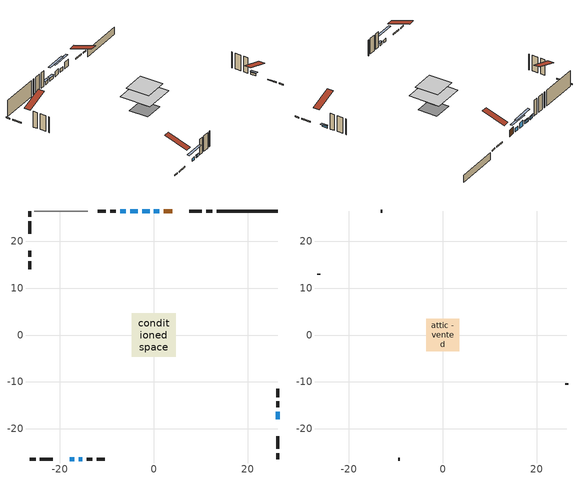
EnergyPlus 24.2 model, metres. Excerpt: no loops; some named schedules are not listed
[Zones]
conditioned space
 floor outside (Floor1 construction): -0.55,-0.55 -0.55,0.55 0.55,0.55 0.55,-0.55 z0.4
 floor outside (Floor2 construction): -1.53,-1.53 -1.53,1.53 1.53,1.53 1.53,-1.53 z0.4
 floor adiabatic (AdiabaticFloorConstruction): -4.67,-4.67 -4.67,4.67 4.67,4.67 4.67,-4.67 z2.84
 floor foundation (Slab1 construction): -2.92,-2.92 -2.92,2.92 2.92,2.92 2.92,-2.92 z-1.86
 wall outside (RimJoist1 construction): 12.44,26.41 11.19,26.41 / -26.41,-26.41 -25.16,-26.41 / -26.41,26.41 -26.41,25.16 / 26.41,-26.41 26.41,-25.16 z0.4:0.7
 wall outside (RimJoist2 construction): 10.26,26.41 7.59,26.41 / -24.24,-26.41 -21.56,-26.41 / -26.41,24.24 -26.41,21.56 / 26.41,-24.24 26.41,-21.56 z0.4:0.7
 wall outside (AdiabaticWallConstruction 1): 3.93,26.41 2.11,26.41 z0.4:2.43
 wall outside (AdiabaticWallConstruction): 1.19,26.41 0.04,26.41 z0.4:1.49; -0.89,26.41 -2.49,26.41 z0.4:2; -17.91,-26.41 -16.91,-26.41 / -3.42,26.41 -5.02,26.41 / -5.94,26.41 -7.14,26.41 z0.4:1.24; -15.99,-26.41 -15.2,-26.41 / 26.41,-17.91 26.41,-16.3 z0.4:1.09
 wall outside (Wall1 construction): -8.07,26.41 -9.28,26.41 / -14.27,-26.41 -13.06,-26.41 / -26.41,17.9 -26.41,16.69 / 26.41,-15.38 26.41,-14.16 z0.4:5.28
 wall outside (Wall2 construction): -10.21,26.41 -11.95,26.41 / -12.13,-26.41 -10.39,-26.41 / -26.41,15.76 -26.41,14.02 / 26.41,-13.23 26.41,-11.49 z0.4:5.28
 wall foundation (FoundationWall1 construction): 26.41,26.41 13.37,26.41 z-1.86:0.4
 wall adiabatic (Wall4 construction): -14.09,26.41 -25.49,26.41 z0.4:5.28
 window (WindowConstruction): 1.19,26.41 0.04,26.41 z0.4:1.49
 window (WindowConstruction 1): -0.89,26.41 -2.49,26.41 z0.4:2
 window (WindowConstruction 2): -17.9,-26.41 -16.91,-26.41 z0.4:1.24
 window (WindowConstruction 3): -3.42,26.41 -5.02,26.41 z0.4:1.24
 window (WindowConstruction 4): -5.95,26.41 -7.14,26.41 z0.4:1.24
 window (WindowConstruction 5): -15.98,-26.41 -15.2,-26.41 z0.4:1.09
 window (WindowConstruction 6): 26.41,-17.9 26.41,-16.3 z0.4:1.09
 door (Door): 3.93,26.41 2.11,26.41 z0.4:2.43
 ceiling adiabatic (AdiabaticFloorConstruction): 4.67,-4.67 4.67,4.67 -4.67,4.67 -4.67,-4.67 z2.84
attic - vented
 floor to conditioned space (Floor3 construction Reversed): -3.51,-3.51 -3.51,3.51 3.51,3.51 3.51,-3.51 z5.28
 wall outside (Wall3 construction): -12.88,26.41 -13.16,26.41 / -9.46,-26.41 -9.18,-26.41 / -26.41,13.09 -26.41,12.82 / 26.41,-10.56 26.41,-10.29 z0.4:5.28
 roof outside (Roof1 construction): 4.86,26.41,5.28 4.86,19.59,7.55 6.66,19.59,7.55 6.66,26.41,5.28; -18.83,-26.41,5.28 -18.83,-19.59,7.55 -20.63,-19.59,7.55 -20.63,-26.41,5.28; -26.41,18.83,5.28 -19.59,18.83,7.55 -19.59,20.63,7.55 -26.41,20.63,5.28; 26.41,-18.83,5.28 19.59,-18.83,7.55 19.59,-20.63,7.55 26.41,-20.63,5.28
shading: -2.4,26.41 3.63,26.41 3.63,27.02 -2.4,27.02 z3.93; -4.93,26.41 1.55,26.41 1.55,27.02 -4.93,27.02 z4.44; -14.47,-26.41 -20.35,-26.41 -20.35,-27.02 -14.47,-27.02 z3.68; -5.2,26.41 -3.24,26.41 -3.24,27.02 -5.2,27.02 z1.42; -7.32,26.41 -5.77,26.41 -5.77,27.02 -7.32,27.02 z1.42; -15.02,-26.41 -16.16,-26.41 -16.16,-27.02 -15.02,-27.02 z1.27; 26.41,-16.13 26.41,-18.08 27.02,-18.08 27.02,-16.13 z1.27
[Building]
Building 1: Terrain=Suburbs
[Site:Location]
Calgary Intl AP_AB: Latitude {deg}=51.11; Longitude {deg}=-114.02; Time Zone {hr}=-7; Elevation {m}=1084; Keep Site Location Information=Yes
[Site:GroundTemperature:Shallow]
0.326196, -1.55603, -1.70677, -0.813554, 2.7722, 6.34125, 9.43543, 11.3955, 11.562, 9.96783, 6.95256, 3.49299
[Site:WaterMainsTemperature]
Calculation Method=Schedule; Temperature Schedule=mains temperature schedule
[Material] Roughness=Rough; Thermal Absorptance=0.9
Name | Thickness {m} | Conductivity {W/m-K} | Density {kg/m3} | Specific Heat {J/kg-K} | Solar Absorptance | Visible Absorptance
asphalt or fiberglass shingles | 0.00635 | 0.162714 | 1121.4 | 1465.45 | 0.4 | 0.4
ceiling loosefill ins | 0.169333 | 0.0480833 | 16.02 | 1046.75 | 0.7 | 0.7
ceiling stud and cavity | 0.1397 | 0.139188 | 65.682 | 1177.47 | 0.7 | 0.7
concrete 4.0 in. | 0.1016 | 1.803125 | 2242.8 | 837.4 | 0.7 | 0.7
concrete 8.0 in. | 0.2032 | 1.803125 | 2242.8 | 837.4 | 0.7 | 0.7
door material | 0.04445 | 0.0451087 | 512.64 | 1214.23 | 0.7 | 0.7
exterior vertical ins | 0.00258813 | 0.029427 | 32.04 | 1214.23 | 0.7 | 0.7
floor covering | 0.0127 | 0.0433444 | 54.468 | 1339.84 | 0.6 | 0.6
floor rigid ins | 0.103632 | 0.029427 | 32.04 | 1214.23 | 0.7 | 0.7
floor rigid ins 1; wall rigid ins 2 | 0.512978 | 0.029427 | 32.04 | 1214.23 | 0.7 | 0.7
floor stud and cavity | 0.1397 | 0.146057 | 92.3553 | 1139.71 | 0.7 | 0.7
floor stud and cavity 1 | 0.1397 | 0.14714 | 92.3553 | 1139.71 | 0.7 | 0.7
floor stud and cavity 2 | 0.1397 | 1.75129 | 37.0049 | 1207.88 | 0.7 | 0.7
furniture material conditioned space 1 | 0.1524 | 0.115458 | 640.8 | 1214.23 | 0.6 | 0.6
gypsum board | 0.0127 | 0.160291 | 801 | 837.4 | 0.6 | 0.6
gypsum board 1 | 0.0127 | 0.160291 | 801 | 837.4 | 0.7 | 0.7
osb sheathing 0.5 in. | 0.0127 | 0.115458 | 512.64 | 1214.23 | 0.7 | 0.7
osb sheathing 0.75 in. | 0.01905 | 0.115458 | 512.64 | 1214.23 | 0.7 | 0.7
osb sheathing 2.0 in. | 0.0508 | 0.115458 | 512.64 | 1214.23 | 0.7 | 0.7
rim joist rigid ins; wall rigid ins | 0.051816 | 0.029427 | 32.04 | 1214.23 | 0.7 | 0.7
rim joist stud and cavity | 0.0508 | 0.180787 | 125.044 | 1163.47 | 0.6 | 0.6
rim joist stud and cavity 1 | 0.0508 | 0.174236 | 125.044 | 1163.47 | 0.6 | 0.6
wall rigid ins 1 | 0.051816 | 0.029427 | 32.04 | 1214.23 | 0.4 | 0.4
wall stud and cavity | 0.1397 | 0.0727207 | 139.0536 | 1170.24 | 0.7 | 0.7
wall stud and cavity 1 | 0.1397 | 0.785599 | 139.0536 | 1170.24 | 0.7 | 0.7
wall stud and cavity 2 | 0.0889 | 6.9971 | 50.32683 | 1063.81 | 0.6 | 0.6
wall stud and cavity 3 | 0.1397 | 0.409939 | 139.0536 | 1170.24 | 0.7 | 0.7
wall stud and cavity 4 | 0.0889 | 0.380278 | 52.3479 | 1209.89 | 0.7 | 0.7
wall stud and cavity 5 | 0.0889 | 0.391764 | 83.0341 | 1211.67 | 0.7 | 0.7
wood siding | 0.0254 | 0.102417 | 544.68 | 1172.36 | 0.4 | 0.4
wood siding 1 | 0.00254 | 0.102417 | 544.68 | 1172.36 | 0.4 | 0.4
wood siding 2; wood siding 3; wood siding 4 | 0.0254 | 0.102417 | 544.68 | 1172.36 | 0.7 | 0.7
[WindowMaterial:SimpleGlazingSystem]
Name | U-Factor {W/m2-K} | Solar Heat Gain Coefficient
WindowMaterial | 2.0719 | 0.51
WindowMaterial 1 | 1.86011 | 0.64
WindowMaterial 2 | 2.126411 | 0.48
WindowMaterial 3 | 2.056 | 0.52
WindowMaterial 4 | 2.095182 | 0.5
WindowMaterial 5 | 2.19795 | 0.43
WindowMaterial 6 | 2.0878 | 0.5
[Construction]
AdiabaticFloorConstruction: floor stud and cavity 2, floor rigid ins 1, osb sheathing 0.75 in., floor covering
AdiabaticWallConstruction: wood siding 3, wall rigid ins 2, wall stud and cavity 4, gypsum board
AdiabaticWallConstruction 1: wood siding 4, wall rigid ins 2, wall stud and cavity 4, gypsum board
Door: door material
Floor1 construction: floor stud and cavity, floor rigid ins, osb sheathing 0.75 in., floor covering
Floor2 construction: floor stud and cavity 1, floor rigid ins, osb sheathing 0.75 in., floor covering
Floor3 construction Reversed: gypsum board, ceiling stud and cavity, ceiling loosefill ins
FoundationWall1 construction: concrete 8.0 in., gypsum board 1
furniture construction conditioned space 1: furniture material conditioned space 1
PartitionWallConstruction: gypsum board, wall stud and cavity 5, gypsum board
RimJoist1 construction: wood siding 2, rim joist rigid ins, osb sheathing 2.0 in., rim joist stud and cavity
RimJoist2 construction: wood siding 2, rim joist rigid ins, osb sheathing 2.0 in., rim joist stud and cavity 1
Roof1 construction: asphalt or fiberglass shingles
Slab1 construction: concrete 4.0 in.
Wall1 construction: wood siding, osb sheathing 0.5 in., wall stud and cavity, gypsum board
Wall2 construction: wood siding, wall rigid ins, osb sheathing 0.5 in., wall stud and cavity 1, gypsum board
Wall3 construction: wood siding 1, wall stud and cavity 2
Wall4 construction: wall rigid ins 1, osb sheathing 0.5 in., wall stud and cavity 3, gypsum board
WindowConstruction: WindowMaterial
WindowConstruction 1: WindowMaterial 1
WindowConstruction 2: WindowMaterial 2
WindowConstruction 3: WindowMaterial 3
WindowConstruction 4: WindowMaterial 4
WindowConstruction 5: WindowMaterial 5
WindowConstruction 6: WindowMaterial 6
[Zone] Multiplier=1; Part of Total Floor Area=Yes
Name | Volume {m3}
attic - vented | 18.1608
conditioned space | 311.5
[Space]
Name | Zone | Volume {m3}
attic - vented 1 | attic - vented | 18.1608
conditioned space 1 | conditioned space | 311.5
[ZoneInfiltration:EffectiveLeakageArea]
infil attic - vented 1: Zone or Space=attic - vented 1; Schedule=Always On Discrete; Effective Air Leakage Area {cm2}=1685.14; Stack Coefficient=0.000497404; Wind Coefficient=1.50687e-05
[ZoneMixing]
whole house fan mix: Zone or Space=attic - vented; Schedule=Always On Continuous; Design Flow Rate Calculation Method=Flow/Zone; Design Flow Rate {m3/s}=0; Source Zone or Space=conditioned space
[SurfaceProperty:ExposedFoundationPerimeter]
Slab1: Exposed Perimeter Calculation Method=TotalExposedPerimeter; Total Exposed Perimeter {m}=13.042
[InternalMass] Zone or ZoneList=conditioned space; Space or SpaceList=conditioned space 1
Name | Construction | Surface Area {m2}
furniture mass conditioned space 1 | furniture construction conditioned space 1 | 52.7641
partition wall mass | PartitionWallConstruction | 131.91
[Lights]
interior lighting: Zone or ZoneList or Space or SpaceList=conditioned space 1; Schedule=interior lighting schedule; Design Level Calculation Method=LightingLevel; Lighting Level {W}=343.2; Return Air Fraction=0; Fraction Radiant=0.6; Fraction Visible=0.2; Fraction Replaceable=1
[People]
occupants: Zone or ZoneList or Space or SpaceList=conditioned space 1; Number of People Schedule=occupants schedule; Number of People Calculation Method=People; Number of People=3; Fraction Radiant=0.314171; Sensible Heat Fraction=0.56303; Activity Level Schedule=occupants activity schedule; Carbon Dioxide Generation Rate {m3/s-W}=0; Enable ASHRAE 55 Comfort Warnings=No; Mean Radiant Temperature Calculation Type=EnclosureAveraged
[ElectricEquipment] Zone or ZoneList or Space or SpaceList=conditioned space 1; Design Level Calculation Method=EquipmentLevel
Name | Schedule | Design Level {W} | Fraction Latent | Fraction Radiant | Fraction Lost
clothes dryer | clothes dryer schedule | 140.772 | 0.015 | 0.081 | 0.85
clothes washer | clothes washer schedule | 32.1985 | 0.03 | 0.162 | 0.7
cooking range | cooking range schedule | 208.969 | 0.08 | 0.432 | 0.2
dishwasher | dishwasher schedule | 66.8632 | 0.3 | 0.18 | 0.4
fridge | fridge schedule | 72.9452 | 0 | 0.6 | 0
mech vent house fan | mech vent house fan schedule | 0 | 0 | 0 | 1
mech vent house fan cfis | mech vent house fan cfis schedule | 0 | 0 | 0 | 0
misc plug loads | misc plug loads schedule | 494.7 | 0.045 | 0.513 | 0.1
whole house fan | Always On Discrete | 0 | 0 | 0 | 1
[OtherEquipment] Zone or ZoneList or Space or SpaceList=conditioned space 1; Design Level Calculation Method=EquipmentLevel
Name | Fuel Type | Schedule | Design Level {W} | Fraction Latent | Fraction Radiant | Fraction Lost
clothes dryer 1 | Electricity | clothes dryer schedule | 0 | 0.015 | 0.081 | 0.85
cooking range 1 | Electricity | cooking range schedule | 0 | 0.08 | 0.432 | 0.2
general water use latent | None | general water use schedule | 59.3978 | 1 | 0 | 0
general water use sensible | None | general water use schedule | -58.539 | 0 | 0.6 | 0
mech vent house fan latent load | None | Always On Discrete | 0 | 1 | 0 | 0
mech vent house fan sensible load | None | Always On Discrete | 0 | 0 | 0 | 0
water heater energy adjustment1 | NaturalGas | Always On Discrete | 0.01 | 0 | 0 | 1
[ZoneInfiltration:DesignFlowRate] Zone or ZoneList or Space or SpaceList=conditioned space 1; Schedule=Always On Discrete; Design Flow Rate Calculation Method=Flow/Zone; Design Flow Rate {m3/s}=0
infil flow; natural vent flow; whole house fan flow
[Foundation:Kiva]
Foundation Kiva 1: Initial Indoor Air Temperature {C}=18; Wall Height Above Grade {m}=0.399989; Wall Depth Below Slab {m}=0.2032; Custom Block Material Name 1=exterior vertical ins; Custom Block Depth 1 {m}=2.26; Custom Block X Position 1 {m}=0.2159; Custom Block Z Position 1 {m}=0
[Foundation:Kiva:Settings]
Soil Conductivity {W/m-K}=0.849921; Soil Density {kg/m3}=1842.3; Soil Specific Heat {J/kg-K}=418.7; Ground Solar Absorptivity=0.9; Ground Thermal Absorptivity=0.9; Ground Surface Roughness {m}=0.03; Far-Field Width {m}=40; Deep-Ground Boundary Condition=ZeroFlux; Deep-Ground Depth {m}=40; Minimum Cell Dimension {m}=0.2; Maximum Cell Growth Coefficient=3; Simulation Timestep=Timestep
[Exterior:Lights]
exterior lighting: Schedule=exterior lighting schedule; Design Level {W}=75.6
[Schedule:Constant]
Name | Hourly Value
Always On Continuous; mech vent house fan schedule; mech vent house fan cfis schedule; Always On Discrete | 1
occupants activity schedule | 117.228
fridge schedule | 0
[Schedule:Day:Interval]
interior lighting schedule day: No, 01:00, 0.108182, 04:00, 0.0901515, 05:00, 0.0991667, 06:00, 0.162273, 07:00, 0.270455, 08:00, 0.342576, 10:00, 0.369621, 11:00, 0.351591, 12:00, 0.333561, 13:00, 0.324545, 14:00, 0.31553, 15:00, 0.333561, 16:00, 0.369621, 17:00, 0.450758, 18:00, 0.585985, 19:00, 0.775303, 20:00, 0.955606, 21:00, 0.991667, 22:00, 0.712197, 23:00, 0.360606, 24:00, 0.162273
interior lighting schedule default day: No, 24:00, 0
[Schedule:Week:Daily]
interior lighting schedule Week Rule - Jan1-Jan27: interior lighting schedule day, interior lighting schedule day, interior lighting schedule day, interior lighting schedule day, interior lighting schedule day, interior lighting schedule day, interior lighting schedule day, interior lighting schedule default day, interior lighting schedule default day, interior lighting schedule default day, interior lighting schedule default day, interior lighting schedule default day
interior lighting schedule Week Rule - Jan28-Feb3: interior lighting schedule day, interior lighting schedule day, interior lighting schedule day, interior lighting schedule day, interior lighting schedule day 1, interior lighting schedule day 1, interior lighting schedule day 1, interior lighting schedule default day, interior lighting schedule default day, interior lighting schedule default day, interior lighting schedule default day, interior lighting schedule default day
interior lighting schedule Week Rule - Feb4-Feb24: interior lighting schedule day 1, interior lighting schedule day 1, interior lighting schedule day 1, interior lighting schedule day 1, interior lighting schedule day 1, interior lighting schedule day 1, interior lighting schedule day 1, interior lighting schedule default day, interior lighting schedule default day, interior lighting schedule default day, interior lighting schedule default day, interior lighting schedule default day
interior lighting schedule Week Rule - Feb25-Mar3: interior lighting schedule day 1, interior lighting schedule day 1, interior lighting schedule day 1, interior lighting schedule day 1, interior lighting schedule day 2, interior lighting schedule day 2, interior lighting schedule day 2, interior lighting schedule default day, interior lighting schedule default day, interior lighting schedule default day, interior lighting schedule default day, interior lighting schedule default day
interior lighting schedule Week Rule - Mar4-Mar31: interior lighting schedule day 2, interior lighting schedule day 2, interior lighting schedule day 2, interior lighting schedule day 2, interior lighting schedule day 2, interior lighting schedule day 2, interior lighting schedule day 2, interior lighting schedule default day, interior lighting schedule default day, interior lighting schedule default day, interior lighting schedule default day, interior lighting schedule default day
interior lighting schedule Week Rule - Apr1-Apr28: interior lighting schedule day 3, interior lighting schedule day 3, interior lighting schedule day 3, interior lighting schedule day 3, interior lighting schedule day 3, interior lighting schedule day 3, interior lighting schedule day 3, interior lighting schedule default day, interior lighting schedule default day, interior lighting schedule default day, interior lighting schedule default day, interior lighting schedule default day
interior lighting schedule Week Rule - Apr29-May5: interior lighting schedule day 3, interior lighting schedule day 3, interior lighting schedule day 4, interior lighting schedule day 4, interior lighting schedule day 4, interior lighting schedule day 4, interior lighting schedule day 4, interior lighting schedule default day, interior lighting schedule default day, interior lighting schedule default day, interior lighting schedule default day, interior lighting schedule default day
interior lighting schedule Week Rule - May6-May26: interior lighting schedule day 4, interior lighting schedule day 4, interior lighting schedule day 4, interior lighting schedule day 4, interior lighting schedule day 4, interior lighting schedule day 4, interior lighting schedule day 4, interior lighting schedule default day, interior lighting schedule default day, interior lighting schedule default day, interior lighting schedule default day, interior lighting schedule default day
interior lighting schedule Week Rule - May27-Jun2: interior lighting schedule day 4, interior lighting schedule day 4, interior lighting schedule day 4, interior lighting schedule day 4, interior lighting schedule day 4, interior lighting schedule day 5, interior lighting schedule day 5, interior lighting schedule default day, interior lighting schedule default day, interior lighting schedule default day, interior lighting schedule default day, interior lighting schedule default day
interior lighting schedule Week Rule - Jun3-Jun30: interior lighting schedule day 5, interior lighting schedule day 5, interior lighting schedule day 5, interior lighting schedule day 5, interior lighting schedule day 5, interior lighting schedule day 5, interior lighting schedule day 5, interior lighting schedule default day, interior lighting schedule default day, interior lighting schedule default day, interior lighting schedule default day, interior lighting schedule default day
interior lighting schedule Week Rule - Jul1-Jul28: interior lighting schedule day 6, interior lighting schedule day 6, interior lighting schedule day 6, interior lighting schedule day 6, interior lighting schedule day 6, interior lighting schedule day 6, interior lighting schedule day 6, interior lighting schedule default day, interior lighting schedule default day, interior lighting schedule default day, interior lighting schedule default day, interior lighting schedule default day
interior lighting schedule Week Rule - Jul29-Aug4: interior lighting schedule day 6, interior lighting schedule day 6, interior lighting schedule day 6, interior lighting schedule day 7, interior lighting schedule day 7, interior lighting schedule day 7, interior lighting schedule day 7, interior lighting schedule default day, interior lighting schedule default day, interior lighting schedule default day, interior lighting schedule default day, interior lighting schedule default day
interior lighting schedule Week Rule - Aug5-Aug25: interior lighting schedule day 7, interior lighting schedule day 7, interior lighting schedule day 7, interior lighting schedule day 7, interior lighting schedule day 7, interior lighting schedule day 7, interior lighting schedule day 7, interior lighting schedule default day, interior lighting schedule default day, interior lighting schedule default day, interior lighting schedule default day, interior lighting schedule default day
interior lighting schedule Week Rule - Aug26-Sep1: interior lighting schedule day 7, interior lighting schedule day 7, interior lighting schedule day 7, interior lighting schedule day 7, interior lighting schedule day 7, interior lighting schedule day 7, interior lighting schedule day 8, interior lighting schedule default day, interior lighting schedule default day, interior lighting schedule default day, interior lighting schedule default day, interior lighting schedule default day
interior lighting schedule Week Rule - Sep2-Sep29: interior lighting schedule day 8, interior lighting schedule day 8, interior lighting schedule day 8, interior lighting schedule day 8, interior lighting schedule day 8, interior lighting schedule day 8, interior lighting schedule day 8, interior lighting schedule default day, interior lighting schedule default day, interior lighting schedule default day, interior lighting schedule default day, interior lighting schedule default day
interior lighting schedule Week Rule - Sep30-Oct6: interior lighting schedule day 8, interior lighting schedule day 9, interior lighting schedule day 9, interior lighting schedule day 9, interior lighting schedule day 9, interior lighting schedule day 9, interior lighting schedule day 9, interior lighting schedule default day, interior lighting schedule default day, interior lighting schedule default day, interior lighting schedule default day, interior lighting schedule default day
interior lighting schedule Week Rule - Oct7-Oct27: interior lighting schedule day 9, interior lighting schedule day 9, interior lighting schedule day 9, interior lighting schedule day 9, interior lighting schedule day 9, interior lighting schedule day 9, interior lighting schedule day 9, interior lighting schedule default day, interior lighting schedule default day, interior lighting schedule default day, interior lighting schedule default day, interior lighting schedule default day
interior lighting schedule Week Rule - Oct28-Nov3: interior lighting schedule day 9, interior lighting schedule day 9, interior lighting schedule day 9, interior lighting schedule day 9, interior lighting schedule day 10, interior lighting schedule day 10, interior lighting schedule day 10, interior lighting schedule default day, interior lighting schedule default day, interior lighting schedule default day, interior lighting schedule default day, interior lighting schedule default day
interior lighting schedule Week Rule - Nov4-Nov24: interior lighting schedule day 10, interior lighting schedule day 10, interior lighting schedule day 10, interior lighting schedule day 10, interior lighting schedule day 10, interior lighting schedule day 10, interior lighting schedule day 10, interior lighting schedule default day, interior lighting schedule default day, interior lighting schedule default day, interior lighting schedule default day, interior lighting schedule default day
interior lighting schedule Week Rule - Nov25-Dec1: interior lighting schedule day 10, interior lighting schedule day 10, interior lighting schedule day 10, interior lighting schedule day 10, interior lighting schedule day 10, interior lighting schedule day 10, interior lighting schedule day 11, interior lighting schedule default day, interior lighting schedule default day, interior lighting schedule default day, interior lighting schedule default day, interior lighting schedule default day
interior lighting schedule Week Rule - Dec2-Dec31: interior lighting schedule day 11, interior lighting schedule day 11, interior lighting schedule day 11, interior lighting schedule day 11, interior lighting schedule day 11, interior lighting schedule day 11, interior lighting schedule day 11, interior lighting schedule default day, interior lighting schedule default day, interior lighting schedule default day, interior lighting schedule default day, interior lighting schedule default day
occupants schedule Week Rule - Jan1-Dec31: occupants schedule day, occupants schedule day, occupants schedule day, occupants schedule day, occupants schedule day, occupants schedule day, occupants schedule day, occupants schedule default day, occupants schedule default day, occupants schedule default day, occupants schedule default day, occupants schedule default day
clothes dryer schedule Week Rule - Jan1-Dec31: clothes dryer schedule day, clothes dryer schedule day, clothes dryer schedule day, clothes dryer schedule day, clothes dryer schedule day, clothes dryer schedule day, clothes dryer schedule day, clothes dryer schedule default day, clothes dryer schedule default day, clothes dryer schedule default day, clothes dryer schedule default day, clothes dryer schedule default day
clothes washer schedule Week Rule - Jan1-Dec31: clothes washer schedule day, clothes washer schedule day, clothes washer schedule day, clothes washer schedule day, clothes washer schedule day, clothes washer schedule day, clothes washer schedule day, clothes washer schedule default day, clothes washer schedule default day, clothes washer schedule default day, clothes washer schedule default day, clothes washer schedule default day
cooking range schedule Week Rule - Jan1-Dec31: cooking range schedule day, cooking range schedule day, cooking range schedule day, cooking range schedule day, cooking range schedule day, cooking range schedule day, cooking range schedule day, cooking range schedule default day, cooking range schedule default day, cooking range schedule default day, cooking range schedule default day, cooking range schedule default day
dishwasher schedule Week Rule - Jan1-Dec31: dishwasher schedule day, dishwasher schedule day, dishwasher schedule day, dishwasher schedule day, dishwasher schedule day, dishwasher schedule day, dishwasher schedule day, dishwasher schedule default day, dishwasher schedule default day, dishwasher schedule default day, dishwasher schedule default day, dishwasher schedule default day
misc plug loads schedule Week Rule - Jan1-Dec31: misc plug loads schedule day, misc plug loads schedule day, misc plug loads schedule day, misc plug loads schedule day, misc plug loads schedule day, misc plug loads schedule day, misc plug loads schedule day, misc plug loads schedule default day, misc plug loads schedule default day, misc plug loads schedule default day, misc plug loads schedule default day, misc plug loads schedule default day
general water use schedule Week Rule - Jan1-Dec31: general water use schedule day, general water use schedule day, general water use schedule day, general water use schedule day, general water use schedule day, general water use schedule day, general water use schedule day, general water use schedule default day, general water use schedule default day, general water use schedule default day, general water use schedule default day, general water use schedule default day
exterior lighting schedule Week Rule - Jan1-Jan27: exterior lighting schedule day, exterior lighting schedule day, exterior lighting schedule day, exterior lighting schedule day, exterior lighting schedule day, exterior lighting schedule day, exterior lighting schedule day, exterior lighting schedule default day, exterior lighting schedule default day, exterior lighting schedule default day, exterior lighting schedule default day, exterior lighting schedule default day
exterior lighting schedule Week Rule - Jan28-Feb3: exterior lighting schedule day, exterior lighting schedule day, exterior lighting schedule day, exterior lighting schedule day, exterior lighting schedule day 1, exterior lighting schedule day 1, exterior lighting schedule day 1, exterior lighting schedule default day, exterior lighting schedule default day, exterior lighting schedule default day, exterior lighting schedule default day, exterior lighting schedule default day
exterior lighting schedule Week Rule - Feb4-Feb24: exterior lighting schedule day 1, exterior lighting schedule day 1, exterior lighting schedule day 1, exterior lighting schedule day 1, exterior lighting schedule day 1, exterior lighting schedule day 1, exterior lighting schedule day 1, exterior lighting schedule default day, exterior lighting schedule default day, exterior lighting schedule default day, exterior lighting schedule default day, exterior lighting schedule default day
exterior lighting schedule Week Rule - Feb25-Mar3: exterior lighting schedule day 1, exterior lighting schedule day 1, exterior lighting schedule day 1, exterior lighting schedule day 1, exterior lighting schedule day 2, exterior lighting schedule day 2, exterior lighting schedule day 2, exterior lighting schedule default day, exterior lighting schedule default day, exterior lighting schedule default day, exterior lighting schedule default day, exterior lighting schedule default day
exterior lighting schedule Week Rule - Mar4-Mar31: exterior lighting schedule day 2, exterior lighting schedule day 2, exterior lighting schedule day 2, exterior lighting schedule day 2, exterior lighting schedule day 2, exterior lighting schedule day 2, exterior lighting schedule day 2, exterior lighting schedule default day, exterior lighting schedule default day, exterior lighting schedule default day, exterior lighting schedule default day, exterior lighting schedule default day
exterior lighting schedule Week Rule - Apr1-Apr28: exterior lighting schedule day 3, exterior lighting schedule day 3, exterior lighting schedule day 3, exterior lighting schedule day 3, exterior lighting schedule day 3, exterior lighting schedule day 3, exterior lighting schedule day 3, exterior lighting schedule default day, exterior lighting schedule default day, exterior lighting schedule default day, exterior lighting schedule default day, exterior lighting schedule default day
exterior lighting schedule Week Rule - Apr29-May5: exterior lighting schedule day 3, exterior lighting schedule day 3, exterior lighting schedule day 4, exterior lighting schedule day 4, exterior lighting schedule day 4, exterior lighting schedule day 4, exterior lighting schedule day 4, exterior lighting schedule default day, exterior lighting schedule default day, exterior lighting schedule default day, exterior lighting schedule default day, exterior lighting schedule default day
exterior lighting schedule Week Rule - May6-May26: exterior lighting schedule day 4, exterior lighting schedule day 4, exterior lighting schedule day 4, exterior lighting schedule day 4, exterior lighting schedule day 4, exterior lighting schedule day 4, exterior lighting schedule day 4, exterior lighting schedule default day, exterior lighting schedule default day, exterior lighting schedule default day, exterior lighting schedule default day, exterior lighting schedule default day
exterior lighting schedule Week Rule - May27-Jun2: exterior lighting schedule day 4, exterior lighting schedule day 4, exterior lighting schedule day 4, exterior lighting schedule day 4, exterior lighting schedule day 4, exterior lighting schedule day 5, exterior lighting schedule day 5, exterior lighting schedule default day, exterior lighting schedule default day, exterior lighting schedule default day, exterior lighting schedule default day, exterior lighting schedule default day
exterior lighting schedule Week Rule - Jun3-Jun30: exterior lighting schedule day 5, exterior lighting schedule day 5, exterior lighting schedule day 5, exterior lighting schedule day 5, exterior lighting schedule day 5, exterior lighting schedule day 5, exterior lighting schedule day 5, exterior lighting schedule default day, exterior lighting schedule default day, exterior lighting schedule default day, exterior lighting schedule default day, exterior lighting schedule default day
exterior lighting schedule Week Rule - Jul1-Jul28: exterior lighting schedule day 6, exterior lighting schedule day 6, exterior lighting schedule day 6, exterior lighting schedule day 6, exterior lighting schedule day 6, exterior lighting schedule day 6, exterior lighting schedule day 6, exterior lighting schedule default day, exterior lighting schedule default day, exterior lighting schedule default day, exterior lighting schedule default day, exterior lighting schedule default day
exterior lighting schedule Week Rule - Jul29-Aug4: exterior lighting schedule day 6, exterior lighting schedule day 6, exterior lighting schedule day 6, exterior lighting schedule day 7, exterior lighting schedule day 7, exterior lighting schedule day 7, exterior lighting schedule day 7, exterior lighting schedule default day, exterior lighting schedule default day, exterior lighting schedule default day, exterior lighting schedule default day, exterior lighting schedule default day
exterior lighting schedule Week Rule - Aug5-Aug25: exterior lighting schedule day 7, exterior lighting schedule day 7, exterior lighting schedule day 7, exterior lighting schedule day 7, exterior lighting schedule day 7, exterior lighting schedule day 7, exterior lighting schedule day 7, exterior lighting schedule default day, exterior lighting schedule default day, exterior lighting schedule default day, exterior lighting schedule default day, exterior lighting schedule default day
exterior lighting schedule Week Rule - Aug26-Sep1: exterior lighting schedule day 7, exterior lighting schedule day 7, exterior lighting schedule day 7, exterior lighting schedule day 7, exterior lighting schedule day 7, exterior lighting schedule day 7, exterior lighting schedule day 8, exterior lighting schedule default day, exterior lighting schedule default day, exterior lighting schedule default day, exterior lighting schedule default day, exterior lighting schedule default day
exterior lighting schedule Week Rule - Sep2-Sep29: exterior lighting schedule day 8, exterior lighting schedule day 8, exterior lighting schedule day 8, exterior lighting schedule day 8, exterior lighting schedule day 8, exterior lighting schedule day 8, exterior lighting schedule day 8, exterior lighting schedule default day, exterior lighting schedule default day, exterior lighting schedule default day, exterior lighting schedule default day, exterior lighting schedule default day
exterior lighting schedule Week Rule - Sep30-Oct6: exterior lighting schedule day 8, exterior lighting schedule day 9, exterior lighting schedule day 9, exterior lighting schedule day 9, exterior lighting schedule day 9, exterior lighting schedule day 9, exterior lighting schedule day 9, exterior lighting schedule default day, exterior lighting schedule default day, exterior lighting schedule default day, exterior lighting schedule default day, exterior lighting schedule default day
exterior lighting schedule Week Rule - Oct7-Oct27: exterior lighting schedule day 9, exterior lighting schedule day 9, exterior lighting schedule day 9, exterior lighting schedule day 9, exterior lighting schedule day 9, exterior lighting schedule day 9, exterior lighting schedule day 9, exterior lighting schedule default day, exterior lighting schedule default day, exterior lighting schedule default day, exterior lighting schedule default day, exterior lighting schedule default day
exterior lighting schedule Week Rule - Oct28-Nov3: exterior lighting schedule day 9, exterior lighting schedule day 9, exterior lighting schedule day 9, exterior lighting schedule day 9, exterior lighting schedule day 10, exterior lighting schedule day 10, exterior lighting schedule day 10, exterior lighting schedule default day, exterior lighting schedule default day, exterior lighting schedule default day, exterior lighting schedule default day, exterior lighting schedule default day
exterior lighting schedule Week Rule - Nov4-Nov24: exterior lighting schedule day 10, exterior lighting schedule day 10, exterior lighting schedule day 10, exterior lighting schedule day 10, exterior lighting schedule day 10, exterior lighting schedule day 10, exterior lighting schedule day 10, exterior lighting schedule default day, exterior lighting schedule default day, exterior lighting schedule default day, exterior lighting schedule default day, exterior lighting schedule default day
exterior lighting schedule Week Rule - Nov25-Dec1: exterior lighting schedule day 10, exterior lighting schedule day 10, exterior lighting schedule day 10, exterior lighting schedule day 10, exterior lighting schedule day 10, exterior lighting schedule day 10, exterior lighting schedule day 11, exterior lighting schedule default day, exterior lighting schedule default day, exterior lighting schedule default day, exterior lighting schedule default day, exterior lighting schedule default day
exterior lighting schedule Week Rule - Dec2-Dec31: exterior lighting schedule day 11, exterior lighting schedule day 11, exterior lighting schedule day 11, exterior lighting schedule day 11, exterior lighting schedule day 11, exterior lighting schedule day 11, exterior lighting schedule day 11, exterior lighting schedule default day, exterior lighting schedule default day, exterior lighting schedule default day, exterior lighting schedule default day, exterior lighting schedule default day
[Schedule:Year]
interior lighting schedule: interior lighting schedule Week Rule - Jan1-Jan27, 1, 1, 1, 27, interior lighting schedule Week Rule - Jan28-Feb3, 1, 28, 2, 3, interior lighting schedule Week Rule - Feb4-Feb24, 2, 4, 2, 24, interior lighting schedule Week Rule - Feb25-Mar3, 2, 25, 3, 3, interior lighting schedule Week Rule - Mar4-Mar31, 3, 4, 3, 31, interior lighting schedule Week Rule - Apr1-Apr28, 4, 1, 4, 28, interior lighting schedule Week Rule - Apr29-May5, 4, 29, 5, 5, interior lighting schedule Week Rule - May6-May26, 5, 6, 5, 26, interior lighting schedule Week Rule - May27-Jun2, 5, 27, 6, 2, interior lighting schedule Week Rule - Jun3-Jun30, 6, 3, 6, 30, interior lighting schedule Week Rule - Jul1-Jul28, 7, 1, 7, 28, interior lighting schedule Week Rule - Jul29-Aug4, 7, 29, 8, 4, interior lighting schedule Week Rule - Aug5-Aug25, 8, 5, 8, 25, interior lighting schedule Week Rule - Aug26-Sep1, 8, 26, 9, 1, interior lighting schedule Week Rule - Sep2-Sep29, 9, 2, 9, 29, interior lighting schedule Week Rule - Sep30-Oct6, 9, 30, 10, 6, interior lighting schedule Week Rule - Oct7-Oct27, 10, 7, 10, 27, interior lighting schedule Week Rule - Oct28-Nov3, 10, 28, 11, 3, interior lighting schedule Week Rule - Nov4-Nov24, 11, 4, 11, 24, interior lighting schedule Week Rule - Nov25-Dec1, 11, 25, 12, 1, interior lighting schedule Week Rule - Dec2-Dec31, 12, 2, 12, 31
occupants schedule: occupants schedule Week Rule - Jan1-Dec31, 1, 1, 12, 31
clothes dryer schedule: clothes dryer schedule Week Rule - Jan1-Dec31, 1, 1, 12, 31
clothes washer schedule: clothes washer schedule Week Rule - Jan1-Dec31, 1, 1, 12, 31
cooking range schedule: cooking range schedule Week Rule - Jan1-Dec31, 1, 1, 12, 31
dishwasher schedule: dishwasher schedule Week Rule - Jan1-Dec31, 1, 1, 12, 31
misc plug loads schedule: misc plug loads schedule Week Rule - Jan1-Dec31, 1, 1, 12, 31
general water use schedule: general water use schedule Week Rule - Jan1-Dec31, 1, 1, 12, 31
exterior lighting schedule: exterior lighting schedule Week Rule - Jan1-Jan27, 1, 1, 1, 27, exterior lighting schedule Week Rule - Jan28-Feb3, 1, 28, 2, 3, exterior lighting schedule Week Rule - Feb4-Feb24, 2, 4, 2, 24, exterior lighting schedule Week Rule - Feb25-Mar3, 2, 25, 3, 3, exterior lighting schedule Week Rule - Mar4-Mar31, 3, 4, 3, 31, exterior lighting schedule Week Rule - Apr1-Apr28, 4, 1, 4, 28, exterior lighting schedule Week Rule - Apr29-May5, 4, 29, 5, 5, exterior lighting schedule Week Rule - May6-May26, 5, 6, 5, 26, exterior lighting schedule Week Rule - May27-Jun2, 5, 27, 6, 2, exterior lighting schedule Week Rule - Jun3-Jun30, 6, 3, 6, 30, exterior lighting schedule Week Rule - Jul1-Jul28, 7, 1, 7, 28, exterior lighting schedule Week Rule - Jul29-Aug4, 7, 29, 8, 4, exterior lighting schedule Week Rule - Aug5-Aug25, 8, 5, 8, 25, exterior lighting schedule Week Rule - Aug26-Sep1, 8, 26, 9, 1, exterior lighting schedule Week Rule - Sep2-Sep29, 9, 2, 9, 29, exterior lighting schedule Week Rule - Sep30-Oct6, 9, 30, 10, 6, exterior lighting schedule Week Rule - Oct7-Oct27, 10, 7, 10, 27, exterior lighting schedule Week Rule - Oct28-Nov3, 10, 28, 11, 3, exterior lighting schedule Week Rule - Nov4-Nov24, 11, 4, 11, 24, exterior lighting schedule Week Rule - Nov25-Dec1, 11, 25, 12, 1, exterior lighting schedule Week Rule - Dec2-Dec31, 12, 2, 12, 31
[Schedule:Compact]
mains temperature schedule: Through: 01/01, For: AllDays, Until: 24:00, 5.30611, Through: 01/02, For: AllDays, Until: 24:00, 5.24556, Through: 01/03, For: AllDays, Until: 24:00, 5.18611, Through: 01/04, For: AllDays, Until: 24:00, 5.12778, Through: 01/05, For: AllDays, Until: 24:00, 5.07, Through: 01/06, For: AllDays, Until: 24:00, 5.01278, Through: 01/07, For: AllDays, Until: 24:00, 4.95722, Through: 01/08, For: AllDays, Until: 24:00, 4.90222, Through: 01/09, For: AllDays, Until: 24:00, 4.84778, Through: 01/10, For: AllDays, Until: 24:00, 4.795, Through: 01/11, For: AllDays, Until: 24:00, 4.74278, Through: 01/12, For: AllDays, Until: 24:00, 4.69167, Through: 01/13, For: AllDays, Until: 24:00, 4.64111, Through: 01/14, For: AllDays, Until: 24:00, 4.59222, Through: 01/15, For: AllDays, Until: 24:00, 4.54389, Through: 01/16, For: AllDays, Until: 24:00, 4.49722, Through: 01/17, For: AllDays, Until: 24:00, 4.45111, Through: 01/18, For: AllDays, Until: 24:00, 4.40611, Through: 01/19, For: AllDays, Until: 24:00, 4.36222, Through: 01/20, For: AllDays, Until: 24:00, 4.32, Through: 01/21, For: AllDays, Until: 24:00, 4.27833, Through: 01/22, For: AllDays, Until: 24:00, 4.23778, Through: 01/23, For: AllDays, Until: 24:00, 4.19833, Through: 01/24, For: AllDays, Until: 24:00, 4.16056, Through: 01/25, For: AllDays, Until: 24:00, 4.12333, Through: 01/26, For: AllDays, Until: 24:00, 4.08778, Through: 01/27, For: AllDays, Until: 24:00, 4.05278, Through: 01/28, For: AllDays, Until: 24:00, 4.01944, Through: 01/29, For: AllDays, Until: 24:00, 3.98722, Through: 01/30, For: AllDays, Until: 24:00, 3.95611, Through: 01/31, For: AllDays, Until: 24:00, 3.92667, Through: 02/01, For: AllDays, Until: 24:00, 3.89778, Through: 02/02, For: AllDays, Until: 24:00, 3.87056, Through: 02/03, For: AllDays, Until: 24:00, 3.84444, Through: 02/04, For: AllDays, Until: 24:00, 3.82, Through: 02/05, For: AllDays, Until: 24:00, 3.79611, Through: 02/06, For: AllDays, Until: 24:00, 3.77389, Through: 02/07, For: AllDays, Until: 24:00, 3.75333, Through: 02/08, For: AllDays, Until: 24:00, 3.73333, Through: 02/09, For: AllDays, Until: 24:00, 3.715, Through: 02/10, For: AllDays, Until: 24:00, 3.69778, Through: 02/11, For: AllDays, Until: 24:00, 3.68222, Through: 02/12, For: AllDays, Until: 24:00, 3.66778, Through: 02/13, For: AllDays, Until: 24:00, 3.65444, Through: 02/14, For: AllDays, Until: 24:00, 3.64278, Through: 02/15, For: AllDays, Until: 24:00, 3.63222, Through: 02/16, For: AllDays, Until: 24:00, 3.62278, Through: 02/17, For: AllDays, Until: 24:00, 3.615, Through: 02/18, For: AllDays, Until: 24:00, 3.60833, Through: 02/19, For: AllDays, Until: 24:00, 3.60333, Through: 02/20, For: AllDays, Until: 24:00, 3.59944, Through: 02/21, For: AllDays, Until: 24:00, 3.59667, Through: 02/22, For: AllDays, Until: 24:00, 3.59556, Through: 02/23, For: AllDays, Until: 24:00, 3.59556, Through: 02/24, For: AllDays, Until: 24:00, 3.59722, Through: 02/25, For: AllDays, Until: 24:00, 3.6, Through: 02/26, For: AllDays, Until: 24:00, 3.60389, Through: 02/27, For: AllDays, Until: 24:00, 3.60944, Through: 02/28, For: AllDays, Until: 24:00, 3.61611, Through: 03/01, For: AllDays, Until: 24:00, 3.62444, Through: 03/02, For: AllDays, Until: 24:00, 3.63333, Through: 03/03, For: AllDays, Until: 24:00, 3.64444, Through: 03/04, For: AllDays, Until: 24:00, 3.65611, Through: 03/05, For: AllDays, Until: 24:00, 3.67, Through: 03/06, For: AllDays, Until: 24:00, 3.68444, Through: 03/07, For: AllDays, Until: 24:00, 3.70056, Through: 03/08, For: AllDays, Until: 24:00, 3.71778, Through: 03/09, For: AllDays, Until: 24:00, 3.73611, Through: 03/10, For: AllDays, Until: 24:00, 3.75611, Through: 03/11, For: AllDays, Until: 24:00, 3.77722, Through: 03/12, For: AllDays, Until: 24:00, 3.79944, Through: 03/13, For: AllDays, Until: 24:00, 3.82333, Through: 03/14, For: AllDays, Until: 24:00, 3.84833, Through: 03/15, For: AllDays, Until: 24:00, 3.87444, Through: 03/16, For: AllDays, Until: 24:00, 3.90222, Through: 03/17, For: AllDays, Until: 24:00, 3.93056, Through: 03/18, For: AllDays, Until: 24:00, 3.96056, Through: 03/19, For: AllDays, Until: 24:00, 3.99167, Through: 03/20, For: AllDays, Until: 24:00, 4.02444, Through: 03/21, For: AllDays, Until: 24:00, 4.05778, Through: 03/22, For: AllDays, Until: 24:00, 4.09278, Through: 03/23, For: AllDays, Until: 24:00, 4.12833, Through: 03/24, For: AllDays, Until: 24:00, 4.16556, Through: 03/25, For: AllDays, Until: 24:00, 4.20389, Through: 03/26, For: AllDays, Until: 24:00, 4.24333, Through: 03/27, For: AllDays, Until: 24:00, 4.28389, Through: 03/28, For: AllDays, Until: 24:00, 4.32611, Through: 03/29, For: AllDays, Until: 24:00, 4.36889, Through: 03/30, For: AllDays, Until: 24:00, 4.41278, Through: 03/31, For: AllDays, Until: 24:00, 4.45778, Through: 04/01, For: AllDays, Until: 24:00, 4.50389, Through: 04/02, For: AllDays, Until: 24:00, 4.55111, Through: 04/03, For: AllDays, Until: 24:00, 4.59944, Through: 04/04, For: AllDays, Until: 24:00, 4.64833, Through: 04/05, For: AllDays, Until: 24:00, 4.69889, Through: 04/06, For: AllDays, Until: 24:00, 4.75, Through: 04/07, For: AllDays, Until: 24:00, 4.80222, Through: 04/08, For: AllDays, Until: 24:00, 4.85556, Through: 04/09, For: AllDays, Until: 24:00, 4.91, Through: 04/10, For: AllDays, Until: 24:00, 4.965, Through: 04/11, For: AllDays, Until: 24:00, 5.02111, Through: 04/12, For: AllDays, Until: 24:00, 5.07833, Through: 04/13, For: AllDays, Until: 24:00, 5.13611, Through: 04/14, For: AllDays, Until: 24:00, 5.195, Through: 04/15, For: AllDays, Until: 24:00, 5.25444, Through: 04/16, For: AllDays, Until: 24:00, 5.315, Through: 04/17, For: AllDays, Until: 24:00, 5.37611, Through: 04/18, For: AllDays, Until: 24:00, 5.43833, Through: 04/19, For: AllDays, Until: 24:00, 5.50111, Through: 04/20, For: AllDays, Until: 24:00, 5.565, Through: 04/21, For: AllDays, Until: 24:00, 5.62944, Through: 04/22, For: AllDays, Until: 24:00, 5.69444, Through: 04/23, For: AllDays, Until: 24:00, 5.76, Through: 04/24, For: AllDays, Until: 24:00, 5.82667, Through: 04/25, For: AllDays, Until: 24:00, 5.89389, Through: 04/26, For: AllDays, Until: 24:00, 5.96167, Through: 04/27, For: AllDays, Until: 24:00, 6.03056, Through: 04/28, For: AllDays, Until: 24:00, 6.09944, Through: 04/29, For: AllDays, Until: 24:00, 6.16944, Through: 04/30, For: AllDays, Until: 24:00, 6.23944, Through: 05/01, For: AllDays, Until: 24:00, 6.31056, Through: 05/02, For: AllDays, Until: 24:00, 6.38167, Through: 05/03, For: AllDays, Until: 24:00, 6.45333, Through: 05/04, For: AllDays, Until: 24:00, 6.52611, Through: 05/05, For: AllDays, Until: 24:00, 6.59889, Through: 05/06, For: AllDays, Until: 24:00, 6.67167, Through: 05/07, For: AllDays, Until: 24:00, 6.74556, Through: 05/08, For: AllDays, Until: 24:00, 6.81944, Through: 05/09, For: AllDays, Until: 24:00, 6.89389, Through: 05/10, For: AllDays, Until: 24:00, 6.96889, Through: 05/11, For: AllDays, Until: 24:00, 7.04389, Through: 05/12, For: AllDays, Until: 24:00, 7.11944, Through: 05/13, For: AllDays, Until: 24:00, 7.195, Through: 05/14, For: AllDays, Until: 24:00, 7.27111, Through: 05/15, For: AllDays, Until: 24:00, 7.34722, Through: 05/16, For: AllDays, Until: 24:00, 7.42389, Through: 05/17, For: AllDays, Until: 24:00, 7.50056, Through: 05/18, For: AllDays, Until: 24:00, 7.57722, Through: 05/19, For: AllDays, Until: 24:00, 7.65444, Through: 05/20, For: AllDays, Until: 24:00, 7.73167, Through: 05/21, For: AllDays, Until: 24:00, 7.80889, Through: 05/22, For: AllDays, Until: 24:00, 7.88611, Through: 05/23, For: AllDays, Until: 24:00, 7.96333, Through: 05/24, For: AllDays, Until: 24:00, 8.04111, Through: 05/25, For: AllDays, Until: 24:00, 8.11833, Through: 05/26, For: AllDays, Until: 24:00, 8.19611, Through: 05/27, For: AllDays, Until: 24:00, 8.27333, Through: 05/28, For: AllDays, Until: 24:00, 8.35056, Through: 05/29, For: AllDays, Until: 24:00, 8.42778, Through: 05/30, For: AllDays, Until: 24:00, 8.505, Through: 05/31, For: AllDays, Until: 24:00, 8.58222, Through: 06/01, For: AllDays, Until: 24:00, 8.65889, Through: 06/02, For: AllDays, Until: 24:00, 8.73556, Through: 06/03, For: AllDays, Until: 24:00, 8.81222, Through: 06/04, For: AllDays, Until: 24:00, 8.88889, Through: 06/05, For: AllDays, Until: 24:00, 8.965, Through: 06/06, For: AllDays, Until: 24:00, 9.04056, Through: 06/07, For: AllDays, Until: 24:00, 9.11611, Through: 06/08, For: AllDays, Until: 24:00, 9.19167, Through: 06/09, For: AllDays, Until: 24:00, 9.26667, Through: 06/10, For: AllDays, Until: 24:00, 9.34111, Through: 06/11, For: AllDays, Until: 24:00, 9.41556, Through: 06/12, For: AllDays, Until: 24:00, 9.48889, Through: 06/13, For: AllDays, Until: 24:00, 9.56278, Through: 06/14, For: AllDays, Until: 24:00, 9.63556, Through: 06/15, For: AllDays, Until: 24:00, 9.70833, Through: 06/16, For: AllDays, Until: 24:00, 9.78, Through: 06/17, For: AllDays, Until: 24:00, 9.85167, Through: 06/18, For: AllDays, Until: 24:00, 9.92278, Through: 06/19, For: AllDays, Until: 24:00, 9.99333, Through: 06/20, For: AllDays, Until: 24:00, 10.0633, Through: 06/21, For: AllDays, Until: 24:00, 10.1328, Through: 06/22, For: AllDays, Until: 24:00, 10.2011, Through: 06/23, For: AllDays, Until: 24:00, 10.2694, Through: 06/24, For: AllDays, Until: 24:00, 10.3367, Through: 06/25, For: AllDays, Until: 24:00, 10.4039, Through: 06/26, For: AllDays, Until: 24:00, 10.47, Through: 06/27, For: AllDays, Until: 24:00, 10.5356, Through: 06/28, For: AllDays, Until: 24:00, 10.6, Through: 06/29, For: AllDays, Until: 24:00, 10.6639, Through: 06/30, For: AllDays, Until: 24:00, 10.7272, Through: 07/01, For: AllDays, Until: 24:00, 10.7894, Through: 07/02, For: AllDays, Until: 24:00, 10.8511, Through: 07/03, For: AllDays, Until: 24:00, 10.9122, Through: 07/04, For: AllDays, Until: 24:00, 10.9722, Through: 07/05, For: AllDays, Until: 24:00, 11.0311, Through: 07/06, For: AllDays, Until: 24:00, 11.0894, Through: 07/07, For: AllDays, Until: 24:00, 11.1467, Through: 07/08, For: AllDays, Until: 24:00, 11.2033, Through: 07/09, For: AllDays, Until: 24:00, 11.2589, Through: 07/10, For: AllDays, Until: 24:00, 11.3133, Through: 07/11, For: AllDays, Until: 24:00, 11.3672, Through: 07/12, For: AllDays, Until: 24:00, 11.42, Through: 07/13, For: AllDays, Until: 24:00, 11.4717, Through: 07/14, For: AllDays, Until: 24:00, 11.5222, Through: 07/15, For: AllDays, Until: 24:00, 11.5717, Through: 07/16, For: AllDays, Until: 24:00, 11.6206, Through: 07/17, For: AllDays, Until: 24:00, 11.6683, Through: 07/18, For: AllDays, Until: 24:00, 11.715, Through: 07/19, For: AllDays, Until: 24:00, 11.76, Through: 07/20, For: AllDays, Until: 24:00, 11.8044, Through: 07/21, For: AllDays, Until: 24:00, 11.8478, Through: 07/22, For: AllDays, Until: 24:00, 11.89, Through: 07/23, For: AllDays, Until: 24:00, 11.9311, Through: 07/24, For: AllDays, Until: 24:00, 11.9711, Through: 07/25, For: AllDays, Until: 24:00, 12.01, Through: 07/26, For: AllDays, Until: 24:00, 12.0478, Through: 07/27, For: AllDays, Until: 24:00, 12.0839, Through: 07/28, For: AllDays, Until: 24:00, 12.1194, Through: 07/29, For: AllDays, Until: 24:00, 12.1533, Through: 07/30, For: AllDays, Until: 24:00, 12.1861, Through: 07/31, For: AllDays, Until: 24:00, 12.2178, Through: 08/01, For: AllDays, Until: 24:00, 12.2483, Through: 08/02, For: AllDays, Until: 24:00, 12.2778, Through: 08/03, For: AllDays, Until: 24:00, 12.3056, Through: 08/04, For: AllDays, Until: 24:00, 12.3322, Through: 08/05, For: AllDays, Until: 24:00, 12.3578, Through: 08/06, For: AllDays, Until: 24:00, 12.3822, Through: 08/07, For: AllDays, Until: 24:00, 12.405, Through: 08/08, For: AllDays, Until: 24:00, 12.4267, Through: 08/09, For: AllDays, Until: 24:00, 12.4472, Through: 08/10, For: AllDays, Until: 24:00, 12.4661, Through: 08/11, For: AllDays, Until: 24:00, 12.4839, Through: 08/12, For: AllDays, Until: 24:00, 12.5006, Through: 08/13, For: AllDays, Until: 24:00, 12.5156, Through: 08/14, For: AllDays, Until: 24:00, 12.5294, Through: 08/15, For: AllDays, Until: 24:00, 12.5422, Through: 08/16, For: AllDays, Until: 24:00, 12.5533, Through: 08/17, For: AllDays, Until: 24:00, 12.5633, Through: 08/18, For: AllDays, Until: 24:00, 12.5722, Through: 08/19, For: AllDays, Until: 24:00, 12.5794, Through: 08/20, For: AllDays, Until: 24:00, 12.585, Through: 08/21, For: AllDays, Until: 24:00, 12.59, Through: 08/22, For: AllDays, Until: 24:00, 12.5933, Through: 08/23, For: AllDays, Until: 24:00, 12.595, Through: 08/24, For: AllDays, Until: 24:00, 12.5961, Through: 08/25, For: AllDays, Until: 24:00, 12.595, Through: 08/26, For: AllDays, Until: 24:00, 12.5933, Through: 08/27, For: AllDays, Until: 24:00, 12.59, Through: 08/28, For: AllDays, Until: 24:00, 12.585, Through: 08/29, For: AllDays, Until: 24:00, 12.5789, Through: 08/30, For: AllDays, Until: 24:00, 12.5717, Through: 08/31, For: AllDays, Until: 24:00, 12.5633, Through: 09/01, For: AllDays, Until: 24:00, 12.5533, Through: 09/02, For: AllDays, Until: 24:00, 12.5417, Through: 09/03, For: AllDays, Until: 24:00, 12.5289, Through: 09/04, For: AllDays, Until: 24:00, 12.515, Through: 09/05, For: AllDays, Until: 24:00, 12.5, Through: 09/06, For: AllDays, Until: 24:00, 12.4833, Through: 09/07, For: AllDays, Until: 24:00, 12.4656, Through: 09/08, For: AllDays, Until: 24:00, 12.4467, Through: 09/09, For: AllDays, Until: 24:00, 12.4261, Through: 09/10, For: AllDays, Until: 24:00, 12.4044, Through: 09/11, For: AllDays, Until: 24:00, 12.3811, Through: 09/12, For: AllDays, Until: 24:00, 12.3572, Through: 09/13, For: AllDays, Until: 24:00, 12.3317, Through: 09/14, For: AllDays, Until: 24:00, 12.3044, Through: 09/15, For: AllDays, Until: 24:00, 12.2767, Through: 09/16, For: AllDays, Until: 24:00, 12.2472, Through: 09/17, For: AllDays, Until: 24:00, 12.2167, Through: 09/18, For: AllDays, Until: 24:00, 12.185, Through: 09/19, For: AllDays, Until: 24:00, 12.1522, Through: 09/20, For: AllDays, Until: 24:00, 12.1183, Through: 09/21, For: AllDays, Until: 24:00, 12.0828, Through: 09/22, For: AllDays, Until: 24:00, 12.0461, Through: 09/23, For: AllDays, Until: 24:00, 12.0089, Through: 09/24, For: AllDays, Until: 24:00, 11.97, Through: 09/25, For: AllDays, Until: 24:00, 11.93, Through: 09/26, For: AllDays, Until: 24:00, 11.8889, Through: 09/27, For: AllDays, Until: 24:00, 11.8467, Through: 09/28, For: AllDays, Until: 24:00, 11.8033, Through: 09/29, For: AllDays, Until: 24:00, 11.7589, Through: 09/30, For: AllDays, Until: 24:00, 11.7133, Through: 10/01, For: AllDays, Until: 24:00, 11.6667, Through: 10/02, For: AllDays, Until: 24:00, 11.6189, Through: 10/03, For: AllDays, Until: 24:00, 11.5706, Through: 10/04, For: AllDays, Until: 24:00, 11.5206, Through: 10/05, For: AllDays, Until: 24:00, 11.47, Through: 10/06, For: AllDays, Until: 24:00, 11.4183, Through: 10/07, For: AllDays, Until: 24:00, 11.3656, Through: 10/08, For: AllDays, Until: 24:00, 11.3117, Through: 10/09, For: AllDays, Until: 24:00, 11.2572, Through: 10/10, For: AllDays, Until: 24:00, 11.2017, Through: 10/11, For: AllDays, Until: 24:00, 11.145, Through: 10/12, For: AllDays, Until: 24:00, 11.0878, Through: 10/13, For: AllDays, Until: 24:00, 11.0294, Through: 10/14, For: AllDays, Until: 24:00, 10.97, Through: 10/15, For: AllDays, Until: 24:00, 10.91, Through: 10/16, For: AllDays, Until: 24:00, 10.8494, Through: 10/17, For: AllDays, Until: 24:00, 10.7878, Through: 10/18, For: AllDays, Until: 24:00, 10.725, Through: 10/19, For: AllDays, Until: 24:00, 10.6617, Through: 10/20, For: AllDays, Until: 24:00, 10.5978, Through: 10/21, For: AllDays, Until: 24:00, 10.5333, Through: 10/22, For: AllDays, Until: 24:00, 10.4678, Through: 10/23, For: AllDays, Until: 24:00, 10.4017, Through: 10/24, For: AllDays, Until: 24:00, 10.3344, Through: 10/25, For: AllDays, Until: 24:00, 10.2672, Through: 10/26, For: AllDays, Until: 24:00, 10.1989, Through: 10/27, For: AllDays, Until: 24:00, 10.1306, Through: 10/28, For: AllDays, Until: 24:00, 10.0611, Through: 10/29, For: AllDays, Until: 24:00, 9.99111, Through: 10/30, For: AllDays, Until: 24:00, 9.92056, Through: 10/31, For: AllDays, Until: 24:00, 9.84944, Through: 11/01, For: AllDays, Until: 24:00, 9.77778, Through: 11/02, For: AllDays, Until: 24:00, 9.70556, Through: 11/03, For: AllDays, Until: 24:00, 9.63333, Through: 11/04, For: AllDays, Until: 24:00, 9.56, Through: 11/05, For: AllDays, Until: 24:00, 9.48667, Through: 11/06, For: AllDays, Until: 24:00, 9.41278, Through: 11/07, For: AllDays, Until: 24:00, 9.33889, Through: 11/08, For: AllDays, Until: 24:00, 9.26389, Through: 11/09, For: AllDays, Until: 24:00, 9.18889, Through: 11/10, For: AllDays, Until: 24:00, 9.11389, Through: 11/11, For: AllDays, Until: 24:00, 9.03833, Through: 11/12, For: AllDays, Until: 24:00, 8.96222, Through: 11/13, For: AllDays, Until: 24:00, 8.88611, Through: 11/14, For: AllDays, Until: 24:00, 8.81, Through: 11/15, For: AllDays, Until: 24:00, 8.73333, Through: 11/16, For: AllDays, Until: 24:00, 8.65667, Through: 11/17, For: AllDays, Until: 24:00, 8.57944, Through: 11/18, For: AllDays, Until: 24:00, 8.50278, Through: 11/19, For: AllDays, Until: 24:00, 8.42556, Through: 11/20, For: AllDays, Until: 24:00, 8.34833, Through: 11/21, For: AllDays, Until: 24:00, 8.27056, Through: 11/22, For: AllDays, Until: 24:00, 8.19333, Through: 11/23, For: AllDays, Until: 24:00, 8.11611, Through: 11/24, For: AllDays, Until: 24:00, 8.03833, Through: 11/25, For: AllDays, Until: 24:00, 7.96111, Through: 11/26, For: AllDays, Until: 24:00, 7.88389, Through: 11/27, For: AllDays, Until: 24:00, 7.80611, Through: 11/28, For: AllDays, Until: 24:00, 7.72889, Through: 11/29, For: AllDays, Until: 24:00, 7.65222, Through: 11/30, For: AllDays, Until: 24:00, 7.575, Through: 12/01, For: AllDays, Until: 24:00, 7.49833, Through: 12/02, For: AllDays, Until: 24:00, 7.42167, Through: 12/03, For: AllDays, Until: 24:00, 7.345, Through: 12/04, For: AllDays, Until: 24:00, 7.26889, Through: 12/05, For: AllDays, Until: 24:00, 7.19278, Through: 12/06, For: AllDays, Until: 24:00, 7.11722, Through: 12/07, For: AllDays, Until: 24:00, 7.04167, Through: 12/08, For: AllDays, Until: 24:00, 6.96667, Through: 12/09, For: AllDays, Until: 24:00, 6.89167, Through: 12/10, For: AllDays, Until: 24:00, 6.81722, Through: 12/11, For: AllDays, Until: 24:00, 6.74333, Through: 12/12, For: AllDays, Until: 24:00, 6.66944, Through: 12/13, For: AllDays, Until: 24:00, 6.59611, Through: 12/14, For: AllDays, Until: 24:00, 6.52333, Through: 12/15, For: AllDays, Until: 24:00, 6.45111, Through: 12/16, For: AllDays, Until: 24:00, 6.37944, Through: 12/17, For: AllDays, Until: 24:00, 6.30778, Through: 12/18, For: AllDays, Until: 24:00, 6.23722, Through: 12/19, For: AllDays, Until: 24:00, 6.16667, Through: 12/20, For: AllDays, Until: 24:00, 6.09722, Through: 12/21, For: AllDays, Until: 24:00, 6.02833, Through: 12/22, For: AllDays, Until: 24:00, 5.95944, Through: 12/23, For: AllDays, Until: 24:00, 5.89167, Through: 12/24, For: AllDays, Until: 24:00, 5.82444, Through: 12/25, For: AllDays, Until: 24:00, 5.75833, Through: 12/26, For: AllDays, Until: 24:00, 5.69222, Through: 12/27, For: AllDays, Until: 24:00, 5.62722, Through: 12/28, For: AllDays, Until: 24:00, 5.56278, Through: 12/29, For: AllDays, Until: 24:00, 5.49889, Through: 12/30, For: AllDays, Until: 24:00, 5.43611, Through: 12/31, For: AllDays, Until: 24:00, 5.37444
